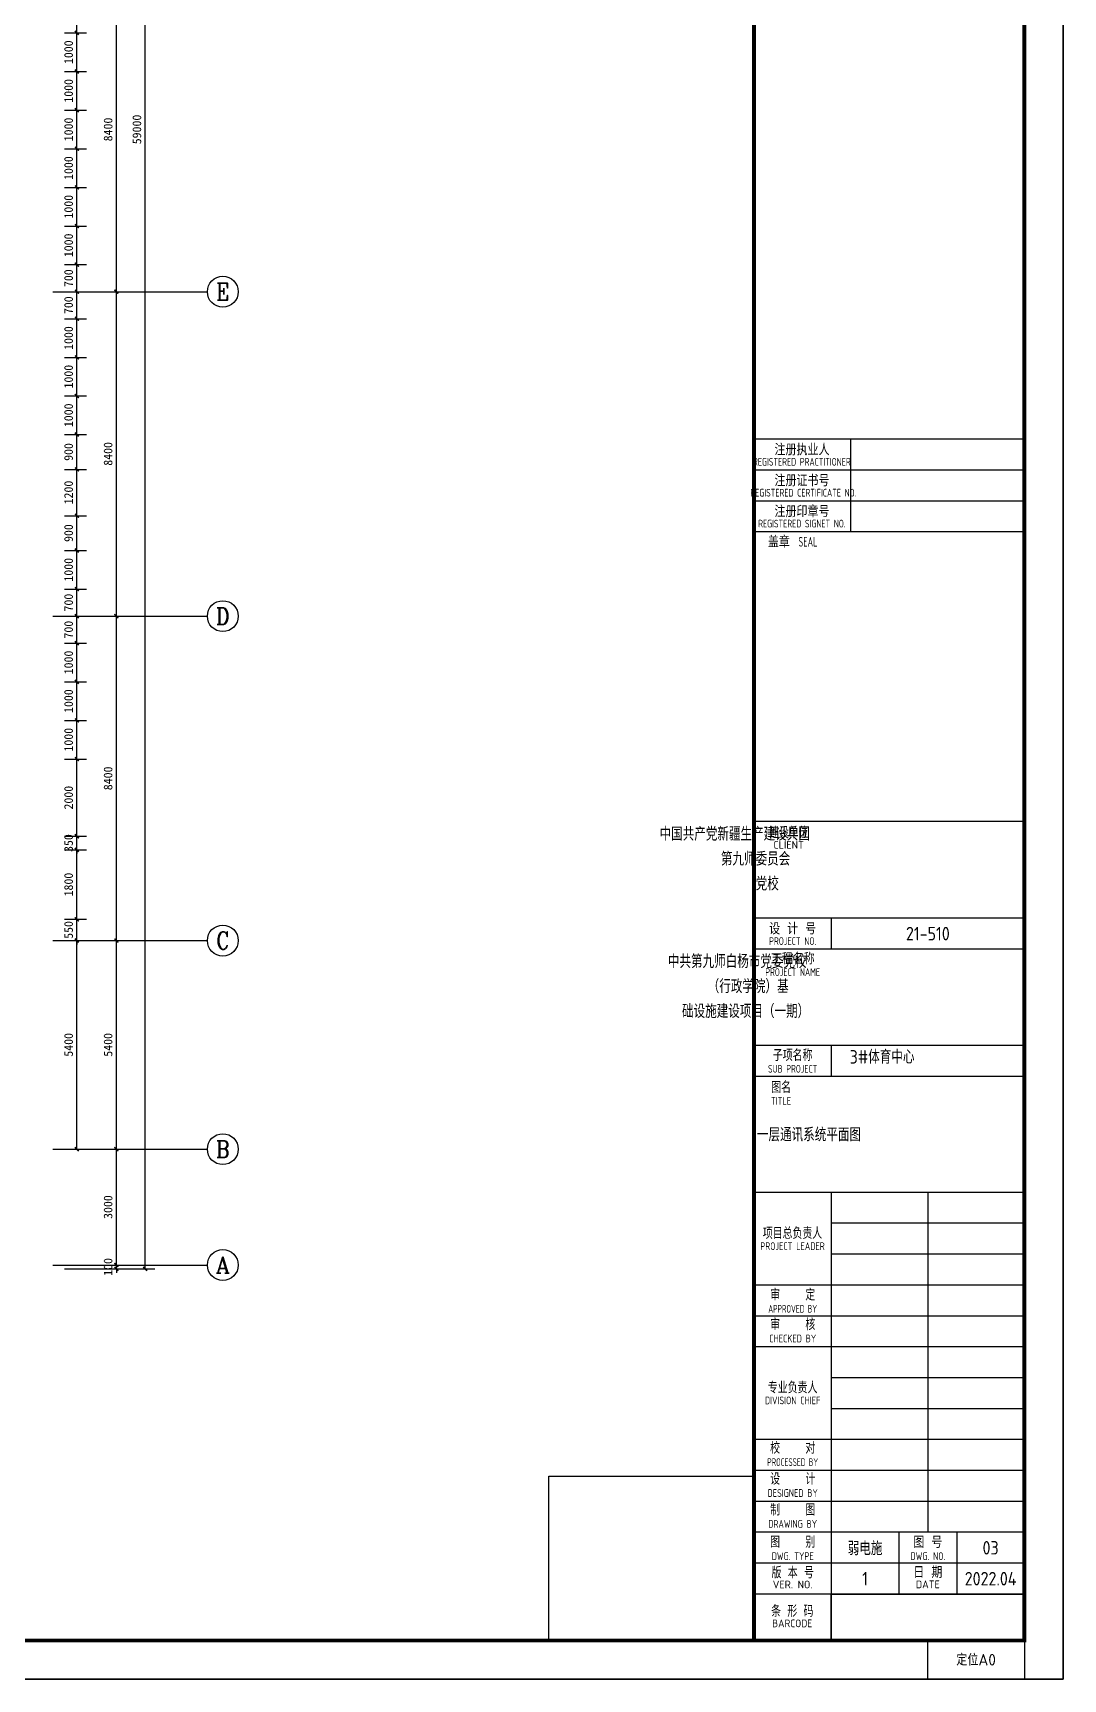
# Model space of a CAD drawing. Extents: x 9734459 to 9908434, y 5249905 to 5598782.
# Drawn here: x 9826693 to 9853359, y 5249905 to 5292525 of the extents above; entities that cross this region are included whole.
import ezdxf
from ezdxf.enums import TextEntityAlignment as Align

# ---------------------------------------------------------------- set-up
doc = ezdxf.new("R2010")
doc.units = 0
doc.header["$LTSCALE"] = 1000
doc.header["$MEASUREMENT"] = 0
doc.linetypes.add('接地线', pattern=[1.35002, 0.5, -1e-05, 1e-05, 0.5, -0.125, 0.1, -0.125])
for name, color, linetype in [('1-建筑底图', 8, 'Continuous'), ('AXIS_TEXT', 7, 'Continuous'), ('BTTK', 7, 'Continuous'), ('PUB_TITLE', 7, 'Continuous'), ('电-线路-接地网', 6, '接地线')]:
    doc.layers.add(name, color=color, linetype=linetype)
doc.layers.add('yichutu', color=7, linetype='Continuous', true_color=0xffffff, plot=False)
doc.layers.add('条形码', color=7, linetype='Continuous', plot=False)
doc.layers.add('验收章', color=7, linetype='Continuous', plot=False)
doc.styles.add('_TCH_AXIS', font='COMPLEX', dxfattribs={"bigfont": 'GBCBIG'})
doc.styles.add('COMPLEX', font='COMPLEX')
doc.styles.add('HZ(TK)', font='tssdeng.shx', dxfattribs={"width": 0.9, "bigfont": 'tssdchn.shx'})
doc.styles.add('黑体_T3', font='')
doc.styles.get('黑体_T3').set_extended_font_data('SimHei')
doc.dimstyles.new('_TCH_ARCH&&100', dxfattribs={"dimtxt": 225.316456, "dimasz": 100, "dimexe": 250, "dimexo": 300, "dimgap": 100, "dimtad": 1, "dimdec": 0, "dimzin": 0, "dimdsep": 46, "dimtxsty": '黑体_T3', "dimblk": 'ARCHTICK', "dimcen": 0.09, "dimclrt": 7, "dimazin": 2, "dimtfac": 1, "dimtdec": 0, "dimtix": 1, "dimtmove": 2, "dimatfit": 3, "dimfxl": 100, "dimtolj": 1, "dimtzin": 0, "dimarcsym": 0})

# ---------------------------------------------------------------- blocks, each defined once
blk = doc.blocks.new('vhtemplate_2020年新竖式图框_A0')
at = {"layer": 'BTTK'}
for p, q in [((1179, 321.01), (1109, 321.01)), ((1134, 321.01), (1134, 297.01)), ((1179, 313.01), (1109, 313.01)), ((1179, 305.01), (1109, 305.01)), ((1179, 305.01), (1109, 305.01)), ((1134, 305.01), (1134, 297.01)), ((1179, 297.01), (1109, 297.01)), ((1179, 222), (1109, 222)), ((1179, 197), (1109, 197)), ((1129, 197), (1129, 189)), ((1179, 189), (1109, 189)), ((1179, 164), (1109, 164)), ((1109, 164), (1109, 156)), ((1129, 164), (1129, 156)), ((1179, 156), (1109, 156)), ((1179, 126), (1109, 126)), ((1129, 126), (1129, 10)), ((1154, 126), (1154, 38)), ((1179, 118), (1129, 118)), ((1179, 110), (1129, 110)), ((1179, 102), (1109, 102)), ((1179, 94), (1109, 94)), ((1179, 86), (1109, 86)), ((1179, 78), (1129, 78)), ((1179, 70), (1129, 70)), ((1179, 62), (1109, 62)), ((1179, 54), (1109, 54)), ((1179, 46), (1109, 46)), ((1179, 38), (1109, 38)), ((1146.5, 38), (1146.5, 22)), ((1161.5, 38), (1161.5, 22)), ((1179, 30), (1109, 30)), ((1179, 22), (1109, 22))]:
    blk.add_line(p, q, dxfattribs=at)
at = {"layer": 'PUB_TITLE', "color": 7}
blk.add_lwpolyline([(0, 0), (1189, 0), (1189, 841), (0, 841)], close=True, dxfattribs=at)
at = {"layer": 'PUB_TITLE', "const_width": 1}
blk.add_lwpolyline([(25, 10), (1179, 10), (1179, 831), (25, 831)], close=True, dxfattribs=at)
blk.add_lwpolyline([(1109, 10), (1109, 831)], dxfattribs=at)
at = {"layer": '条形码'}
blk.add_lwpolyline([(1129, 22), (1179, 22), (1179, 10), (1129, 10)], close=True, dxfattribs=at)
at = {"layer": '验收章'}
for points in [[(1109, 10), (1055.93, 10), (1055.93, 52.53), (1109, 52.53)], [(1154, 10), (1179, 10), (1179, 0), (1154, 0)]]:
    blk.add_lwpolyline(points, close=True, dxfattribs=at)
at = {"layer": 'BTTK', "style": 'HZ(TK)'}
for s, height, p in [('注册执业人', 3, (1121.42, 318.32)), ('注册证书号', 3, (1121.42, 310.32)), ('注册印章号', 3, (1121.42, 302.32)), ('CLIENT', 2, (1117.95, 215.99)), ('设 计 号', 3, (1119, 194.28)), ('工程名称', 3, (1119, 186.52)), ('图 号', 3, (1154, 35.46)), ('日 期', 3, (1154, 27.67)), ('VER. NO.', 2, (1119, 24.48)), ('DATE', 2, (1154, 24.52))]:
    blk.add_text(s, height=height, dxfattribs=at).set_placement(p, align=Align.MIDDLE_CENTER)
for s, height, width, p in [('REGISTERED PRACTITIONER', 2, 0.65, (1121.39, 315.16)), ('REGISTERED CERTIFICATE NO.', 2, 0.65, (1121.78, 307.16)), ('REGISTERED SIGNET NO.', 2, 0.65, (1121.39, 299.16)), ('建设单位', 3, 0.8, (1118.01, 219.17)), ('PROJECT NO.', 2, 0.75, (1119, 191.07)), ('PROJECT NAME', 2, 0.65, (1119, 183.03)), ('子项名称', 3, 0.9, (1119, 161.52)), ('SUB PROJECT', 2, 0.65, (1119, 158.01)), ('项目总负责人', 3, 0.9, (1118.96, 115.45)), ('PROJECT LEADER', 2, 0.8, (1118.96, 112.09)), ('审    定', 3, 0.9, (1119.02, 99.52)), ('APPROVED BY', 2, 0.6, (1119.02, 95.87)), ('审    核', 3, 0.9, (1119.02, 91.83)), ('CHECKED BY', 2, 0.7, (1119.02, 88.18)), ('专业负责人', 3, 0.9, (1119, 75.48)), ('DIVISION CHIEF', 2, 0.8, (1119, 72.15)), ('校    对', 3, 0.9, (1119.02, 59.83)), ('PROCESSED BY', 2, 0.6, (1119.02, 56.17)), ('设    计', 3, 0.9, (1119.02, 51.83)), ('DESIGNED BY', 2, 0.7, (1119.02, 48.17)), ('制    图', 3, 0.9, (1119.02, 43.83)), ('DRAWING BY', 2, 0.7, (1119.02, 40.17)), ('图    别', 3, 0.9, (1119.02, 35.5)), ('DWG. TYPE', 2, 0.8, (1119.02, 31.84)), ('DWG. NO.', 2, 0.7, (1154, 31.84)), ('版 本 号', 3, 0.9, (1119.02, 27.57)), ('条 形 码', 3, 0.9, (1118.9, 17.6)), ('BARCODE', 2, 0.95, (1118.9, 14.42))]:
    blk.add_text(s, height=height, dxfattribs=dict(at, width=width)).set_placement(p, align=Align.MIDDLE_CENTER)
at = {"layer": 'BTTK', "color": 1, "style": 'HZ(TK)'}
blk.add_text('盖章  ', height=3, dxfattribs=at).set_placement((1117.25, 294.46), align=Align.MIDDLE_CENTER)
at = {"layer": 'BTTK', "color": 1, "style": 'HZ(TK)', "width": 0.65}
blk.add_text('SEAL', height=2.5, dxfattribs=at).set_placement((1122.96, 294.46), align=Align.MIDDLE_CENTER)
at = {"layer": 'BTTK', "style": 'HZ(TK)'}
for s, height, width, p in [('图名', 3, 0.9, (1113.46, 153.22)), ('TITLE', 2, 0.8, (1113.4, 149.68))]:
    blk.add_text(s, height=height, dxfattribs=dict(at, width=width)).set_placement(p, align=Align.MIDDLE_LEFT)
at = {"layer": 'BTTK', "color": 4, "style": 'HZ(TK)', "width": 0.9}
for tag, p in [('合作单位', (1144, 743.5)), ('建设单位', (1144, 209.5)), ('工程名称', (1144, 176.5)), ('子项名称', (1154, 160)), ('图纸名称', (1144, 141))]:
    blk.add_attdef(tag, text='', height=3.5, dxfattribs=at).set_placement(p, align=Align.MIDDLE_CENTER)
for tag, p in [('注册证书号', (1156.5, 309.01)), ('注册印章号', (1156.5, 301.01)), ('设计号', (1154, 193)), ('图别', (1137.75, 34)), ('图号', (1170.25, 34)), ('版本号', (1137.75, 26)), ('日期', (1170.25, 26))]:
    blk.add_attdef(tag, text='', height=3.5, dxfattribs=at).set_placement(p, align=Align.MIDDLE)
at = {"layer": '验收章', "style": 'HZ(TK)'}
blk.add_text('定位A0', height=3, dxfattribs=at).set_placement((1166.5, 5), align=Align.MIDDLE_CENTER)
blk = doc.blocks.new('yct-1189-841-118900-84100-100-0.0')
at = {"layer": 'yichutu', "color": 7, "true_color": 0xffffff}
blk.add_lwpolyline([(0, 0), (0, 84100), (118900, 84100), (118900, 0)], close=True, dxfattribs=at)
blk = doc.blocks.new('_ArchTick')
at = {"color": 0, "linetype": 'ByBlock', "const_width": 0.4}
blk.add_lwpolyline([(-0.5, -0.5), (0.5, 0.5)], dxfattribs=at)
blk = doc.blocks.new('*D96')
at = {"layer": '1-建筑底图', "color": 0, "lineweight": -2, "transparency": 16777216}
for p, q in [((9648457, 5298033), (9649029, 5298033)), ((9648779, 5297033), (9648779, 5298033)), ((9648457, 5297033), (9649029, 5297033))]:
    blk.add_line(p, q, dxfattribs=at)
at = {"layer": 'Defpoints', "color": 0}
for p in [(9648157, 5298033), (9648779, 5298033), (9648157, 5297033)]:
    blk.add_point(p, dxfattribs=at)
at = {"layer": '1-建筑底图', "color": 0, "lineweight": -2, "transparency": 16777216, "xscale": 100, "yscale": 100, "zscale": 100}
for p, rotation in [((9648779, 5298033), 90), ((9648779, 5297033), 270)]:
    blk.add_blockref('_ArchTick', p, dxfattribs=dict(at, rotation=rotation))
at = {"layer": '1-建筑底图', "color": 7, "transparency": 16777216, "insert": (9648565, 5297533), "char_height": 225.3, "attachment_point": 5, "rotation": 90, "style": '黑体_T3'}
blk.add_mtext('\\A1;1000', dxfattribs=at)
blk = doc.blocks.new('*D97')
at = {"layer": '1-建筑底图', "color": 0, "lineweight": -2, "transparency": 16777216}
for p, q in [((9648457, 5297033), (9649029, 5297033)), ((9648779, 5296033), (9648779, 5297033)), ((9648457, 5296033), (9649029, 5296033))]:
    blk.add_line(p, q, dxfattribs=at)
at = {"layer": 'Defpoints', "color": 0}
for p in [(9648157, 5297033), (9648779, 5297033), (9648157, 5296033)]:
    blk.add_point(p, dxfattribs=at)
at = {"layer": '1-建筑底图', "color": 0, "lineweight": -2, "transparency": 16777216, "xscale": 100, "yscale": 100, "zscale": 100}
for p, rotation in [((9648779, 5297033), 90), ((9648779, 5296033), 270)]:
    blk.add_blockref('_ArchTick', p, dxfattribs=dict(at, rotation=rotation))
at = {"layer": '1-建筑底图', "color": 7, "transparency": 16777216, "insert": (9648565, 5296533), "char_height": 225.3, "attachment_point": 5, "rotation": 90, "style": '黑体_T3'}
blk.add_mtext('\\A1;1000', dxfattribs=at)
blk = doc.blocks.new('*D98')
at = {"layer": '1-建筑底图', "color": 0, "lineweight": -2, "transparency": 16777216}
for p, q in [((9648457, 5296033), (9649029, 5296033)), ((9648779, 5295033), (9648779, 5296033)), ((9648457, 5295033), (9649029, 5295033))]:
    blk.add_line(p, q, dxfattribs=at)
at = {"layer": 'Defpoints', "color": 0}
for p in [(9648157, 5296033), (9648779, 5296033), (9648157, 5295033)]:
    blk.add_point(p, dxfattribs=at)
at = {"layer": '1-建筑底图', "color": 0, "lineweight": -2, "transparency": 16777216, "xscale": 100, "yscale": 100, "zscale": 100}
for p, rotation in [((9648779, 5296033), 90), ((9648779, 5295033), 270)]:
    blk.add_blockref('_ArchTick', p, dxfattribs=dict(at, rotation=rotation))
at = {"layer": '1-建筑底图', "color": 7, "transparency": 16777216, "insert": (9648565, 5295533), "char_height": 225.3, "attachment_point": 5, "rotation": 90, "style": '黑体_T3'}
blk.add_mtext('\\A1;1000', dxfattribs=at)
blk = doc.blocks.new('*D99')
at = {"layer": '1-建筑底图', "color": 0, "lineweight": -2, "transparency": 16777216}
for p, q in [((9648457, 5295033), (9649029, 5295033)), ((9648779, 5294033), (9648779, 5295033)), ((9648457, 5294033), (9649029, 5294033))]:
    blk.add_line(p, q, dxfattribs=at)
at = {"layer": 'Defpoints', "color": 0}
for p in [(9648157, 5295033), (9648779, 5295033), (9648157, 5294033)]:
    blk.add_point(p, dxfattribs=at)
at = {"layer": '1-建筑底图', "color": 0, "lineweight": -2, "transparency": 16777216, "xscale": 100, "yscale": 100, "zscale": 100}
for p, rotation in [((9648779, 5295033), 90), ((9648779, 5294033), 270)]:
    blk.add_blockref('_ArchTick', p, dxfattribs=dict(at, rotation=rotation))
at = {"layer": '1-建筑底图', "color": 7, "transparency": 16777216, "insert": (9648565, 5294533), "char_height": 225.3, "attachment_point": 5, "rotation": 90, "style": '黑体_T3'}
blk.add_mtext('\\A1;1000', dxfattribs=at)
blk = doc.blocks.new('*D100')
at = {"layer": '1-建筑底图', "color": 0, "lineweight": -2, "transparency": 16777216}
for p, q in [((9648457, 5294033), (9649029, 5294033)), ((9648779, 5293033), (9648779, 5294033)), ((9648457, 5293033), (9649029, 5293033))]:
    blk.add_line(p, q, dxfattribs=at)
at = {"layer": 'Defpoints', "color": 0}
for p in [(9648157, 5294033), (9648779, 5294033), (9648157, 5293033)]:
    blk.add_point(p, dxfattribs=at)
at = {"layer": '1-建筑底图', "color": 0, "lineweight": -2, "transparency": 16777216, "xscale": 100, "yscale": 100, "zscale": 100}
for p, rotation in [((9648779, 5294033), 90), ((9648779, 5293033), 270)]:
    blk.add_blockref('_ArchTick', p, dxfattribs=dict(at, rotation=rotation))
at = {"layer": '1-建筑底图', "color": 7, "transparency": 16777216, "insert": (9648565, 5293533), "char_height": 225.3, "attachment_point": 5, "rotation": 90, "style": '黑体_T3'}
blk.add_mtext('\\A1;1000', dxfattribs=at)
blk = doc.blocks.new('*D101')
at = {"layer": '1-建筑底图', "color": 0, "lineweight": -2, "transparency": 16777216}
for p, q in [((9648457, 5293033), (9649029, 5293033)), ((9648779, 5292033), (9648779, 5293033)), ((9648457, 5292033), (9649029, 5292033))]:
    blk.add_line(p, q, dxfattribs=at)
at = {"layer": 'Defpoints', "color": 0}
for p in [(9648157, 5293033), (9648779, 5293033), (9648157, 5292033)]:
    blk.add_point(p, dxfattribs=at)
at = {"layer": '1-建筑底图', "color": 0, "lineweight": -2, "transparency": 16777216, "xscale": 100, "yscale": 100, "zscale": 100}
for p, rotation in [((9648779, 5293033), 90), ((9648779, 5292033), 270)]:
    blk.add_blockref('_ArchTick', p, dxfattribs=dict(at, rotation=rotation))
at = {"layer": '1-建筑底图', "color": 7, "transparency": 16777216, "insert": (9648565, 5292533), "char_height": 225.3, "attachment_point": 5, "rotation": 90, "style": '黑体_T3'}
blk.add_mtext('\\A1;1000', dxfattribs=at)
blk = doc.blocks.new('*D102')
at = {"layer": '1-建筑底图', "color": 0, "lineweight": -2, "transparency": 16777216}
for p, q in [((9648457, 5292033), (9649029, 5292033)), ((9648779, 5291033), (9648779, 5292033)), ((9648457, 5291033), (9649029, 5291033))]:
    blk.add_line(p, q, dxfattribs=at)
at = {"layer": 'Defpoints', "color": 0}
for p in [(9648157, 5292033), (9648779, 5292033), (9648157, 5291033)]:
    blk.add_point(p, dxfattribs=at)
at = {"layer": '1-建筑底图', "color": 0, "lineweight": -2, "transparency": 16777216, "xscale": 100, "yscale": 100, "zscale": 100}
for p, rotation in [((9648779, 5292033), 90), ((9648779, 5291033), 270)]:
    blk.add_blockref('_ArchTick', p, dxfattribs=dict(at, rotation=rotation))
at = {"layer": '1-建筑底图', "color": 7, "transparency": 16777216, "insert": (9648565, 5291533), "char_height": 225.3, "attachment_point": 5, "rotation": 90, "style": '黑体_T3'}
blk.add_mtext('\\A1;1000', dxfattribs=at)
blk = doc.blocks.new('*D103')
at = {"layer": '1-建筑底图', "color": 0, "lineweight": -2, "transparency": 16777216}
for p, q in [((9648457, 5291033), (9649029, 5291033)), ((9648779, 5290333), (9648779, 5291033)), ((9648457, 5290333), (9649029, 5290333))]:
    blk.add_line(p, q, dxfattribs=at)
at = {"layer": 'Defpoints', "color": 0}
for p in [(9648157, 5291033), (9648779, 5291033), (9648157, 5290333)]:
    blk.add_point(p, dxfattribs=at)
at = {"layer": '1-建筑底图', "color": 0, "lineweight": -2, "transparency": 16777216, "xscale": 100, "yscale": 100, "zscale": 100}
for p, rotation in [((9648779, 5291033), 90), ((9648779, 5290333), 270)]:
    blk.add_blockref('_ArchTick', p, dxfattribs=dict(at, rotation=rotation))
at = {"layer": '1-建筑底图', "color": 7, "transparency": 16777216, "insert": (9648565, 5290683), "char_height": 225.3, "attachment_point": 5, "rotation": 90, "style": '黑体_T3'}
blk.add_mtext('\\A1;700', dxfattribs=at)
blk = doc.blocks.new('*D104')
at = {"layer": '1-建筑底图', "color": 0, "lineweight": -2, "transparency": 16777216}
for p, q in [((9648457, 5290333), (9649029, 5290333)), ((9648779, 5289633), (9648779, 5290333)), ((9648457, 5289633), (9649029, 5289633))]:
    blk.add_line(p, q, dxfattribs=at)
at = {"layer": 'Defpoints', "color": 0}
for p in [(9648157, 5290333), (9648779, 5290333), (9648157, 5289633)]:
    blk.add_point(p, dxfattribs=at)
at = {"layer": '1-建筑底图', "color": 0, "lineweight": -2, "transparency": 16777216, "xscale": 100, "yscale": 100, "zscale": 100}
for p, rotation in [((9648779, 5290333), 90), ((9648779, 5289633), 270)]:
    blk.add_blockref('_ArchTick', p, dxfattribs=dict(at, rotation=rotation))
at = {"layer": '1-建筑底图', "color": 7, "transparency": 16777216, "insert": (9648565, 5289983), "char_height": 225.3, "attachment_point": 5, "rotation": 90, "style": '黑体_T3'}
blk.add_mtext('\\A1;700', dxfattribs=at)
blk = doc.blocks.new('*D105')
at = {"layer": '1-建筑底图', "color": 0, "lineweight": -2, "transparency": 16777216}
for p, q in [((9648457, 5289633), (9649029, 5289633)), ((9648779, 5288633), (9648779, 5289633)), ((9648457, 5288633), (9649029, 5288633))]:
    blk.add_line(p, q, dxfattribs=at)
at = {"layer": 'Defpoints', "color": 0}
for p in [(9648157, 5289633), (9648779, 5289633), (9648157, 5288633)]:
    blk.add_point(p, dxfattribs=at)
at = {"layer": '1-建筑底图', "color": 0, "lineweight": -2, "transparency": 16777216, "xscale": 100, "yscale": 100, "zscale": 100}
for p, rotation in [((9648779, 5289633), 90), ((9648779, 5288633), 270)]:
    blk.add_blockref('_ArchTick', p, dxfattribs=dict(at, rotation=rotation))
at = {"layer": '1-建筑底图', "color": 7, "transparency": 16777216, "insert": (9648565, 5289133), "char_height": 225.3, "attachment_point": 5, "rotation": 90, "style": '黑体_T3'}
blk.add_mtext('\\A1;1000', dxfattribs=at)
blk = doc.blocks.new('*D106')
at = {"layer": '1-建筑底图', "color": 0, "lineweight": -2, "transparency": 16777216}
for p, q in [((9648457, 5288633), (9649029, 5288633)), ((9648779, 5287633), (9648779, 5288633)), ((9648457, 5287633), (9649029, 5287633))]:
    blk.add_line(p, q, dxfattribs=at)
at = {"layer": 'Defpoints', "color": 0}
for p in [(9648157, 5288633), (9648779, 5288633), (9648157, 5287633)]:
    blk.add_point(p, dxfattribs=at)
at = {"layer": '1-建筑底图', "color": 0, "lineweight": -2, "transparency": 16777216, "xscale": 100, "yscale": 100, "zscale": 100}
for p, rotation in [((9648779, 5288633), 90), ((9648779, 5287633), 270)]:
    blk.add_blockref('_ArchTick', p, dxfattribs=dict(at, rotation=rotation))
at = {"layer": '1-建筑底图', "color": 7, "transparency": 16777216, "insert": (9648565, 5288133), "char_height": 225.3, "attachment_point": 5, "rotation": 90, "style": '黑体_T3'}
blk.add_mtext('\\A1;1000', dxfattribs=at)
blk = doc.blocks.new('*D107')
at = {"layer": '1-建筑底图', "color": 0, "lineweight": -2, "transparency": 16777216}
for p, q in [((9648457, 5287633), (9649029, 5287633)), ((9648779, 5286633), (9648779, 5287633)), ((9648457, 5286633), (9649029, 5286633))]:
    blk.add_line(p, q, dxfattribs=at)
at = {"layer": 'Defpoints', "color": 0}
for p in [(9648157, 5287633), (9648779, 5287633), (9648157, 5286633)]:
    blk.add_point(p, dxfattribs=at)
at = {"layer": '1-建筑底图', "color": 0, "lineweight": -2, "transparency": 16777216, "xscale": 100, "yscale": 100, "zscale": 100}
for p, rotation in [((9648779, 5287633), 90), ((9648779, 5286633), 270)]:
    blk.add_blockref('_ArchTick', p, dxfattribs=dict(at, rotation=rotation))
at = {"layer": '1-建筑底图', "color": 7, "transparency": 16777216, "insert": (9648565, 5287133), "char_height": 225.3, "attachment_point": 5, "rotation": 90, "style": '黑体_T3'}
blk.add_mtext('\\A1;1000', dxfattribs=at)
blk = doc.blocks.new('*D108')
at = {"layer": '1-建筑底图', "color": 0, "lineweight": -2, "transparency": 16777216}
for p, q in [((9648457, 5286633), (9649029, 5286633)), ((9648779, 5285733), (9648779, 5286633)), ((9648457, 5285733), (9649029, 5285733))]:
    blk.add_line(p, q, dxfattribs=at)
at = {"layer": 'Defpoints', "color": 0}
for p in [(9648157, 5286633), (9648779, 5286633), (9648157, 5285733)]:
    blk.add_point(p, dxfattribs=at)
at = {"layer": '1-建筑底图', "color": 0, "lineweight": -2, "transparency": 16777216, "xscale": 100, "yscale": 100, "zscale": 100}
for p, rotation in [((9648779, 5286633), 90), ((9648779, 5285733), 270)]:
    blk.add_blockref('_ArchTick', p, dxfattribs=dict(at, rotation=rotation))
at = {"layer": '1-建筑底图', "color": 7, "transparency": 16777216, "insert": (9648565, 5286183), "char_height": 225.3, "attachment_point": 5, "rotation": 90, "style": '黑体_T3'}
blk.add_mtext('\\A1;900', dxfattribs=at)
blk = doc.blocks.new('*D109')
at = {"layer": '1-建筑底图', "color": 0, "lineweight": -2, "transparency": 16777216}
for p, q in [((9648457, 5285733), (9649029, 5285733)), ((9648779, 5284533), (9648779, 5285733)), ((9648457, 5284533), (9649029, 5284533))]:
    blk.add_line(p, q, dxfattribs=at)
at = {"layer": 'Defpoints', "color": 0}
for p in [(9648157, 5285733), (9648779, 5285733), (9648157, 5284533)]:
    blk.add_point(p, dxfattribs=at)
at = {"layer": '1-建筑底图', "color": 0, "lineweight": -2, "transparency": 16777216, "xscale": 100, "yscale": 100, "zscale": 100}
for p, rotation in [((9648779, 5285733), 90), ((9648779, 5284533), 270)]:
    blk.add_blockref('_ArchTick', p, dxfattribs=dict(at, rotation=rotation))
at = {"layer": '1-建筑底图', "color": 7, "transparency": 16777216, "insert": (9648565, 5285133), "char_height": 225.3, "attachment_point": 5, "rotation": 90, "style": '黑体_T3'}
blk.add_mtext('\\A1;1200', dxfattribs=at)
blk = doc.blocks.new('*D110')
at = {"layer": '1-建筑底图', "color": 0, "lineweight": -2, "transparency": 16777216}
for p, q in [((9648457, 5284533), (9649029, 5284533)), ((9648779, 5283633), (9648779, 5284533)), ((9648457, 5283633), (9649029, 5283633))]:
    blk.add_line(p, q, dxfattribs=at)
at = {"layer": 'Defpoints', "color": 0}
for p in [(9648157, 5284533), (9648779, 5284533), (9648157, 5283633)]:
    blk.add_point(p, dxfattribs=at)
at = {"layer": '1-建筑底图', "color": 0, "lineweight": -2, "transparency": 16777216, "xscale": 100, "yscale": 100, "zscale": 100}
for p, rotation in [((9648779, 5284533), 90), ((9648779, 5283633), 270)]:
    blk.add_blockref('_ArchTick', p, dxfattribs=dict(at, rotation=rotation))
at = {"layer": '1-建筑底图', "color": 7, "transparency": 16777216, "insert": (9648565, 5284083), "char_height": 225.3, "attachment_point": 5, "rotation": 90, "style": '黑体_T3'}
blk.add_mtext('\\A1;900', dxfattribs=at)
blk = doc.blocks.new('*D111')
at = {"layer": '1-建筑底图', "color": 0, "lineweight": -2, "transparency": 16777216}
for p, q in [((9648457, 5283633), (9649029, 5283633)), ((9648779, 5282633), (9648779, 5283633)), ((9648457, 5282633), (9649029, 5282633))]:
    blk.add_line(p, q, dxfattribs=at)
at = {"layer": 'Defpoints', "color": 0}
for p in [(9648157, 5283633), (9648779, 5283633), (9648157, 5282633)]:
    blk.add_point(p, dxfattribs=at)
at = {"layer": '1-建筑底图', "color": 0, "lineweight": -2, "transparency": 16777216, "xscale": 100, "yscale": 100, "zscale": 100}
for p, rotation in [((9648779, 5283633), 90), ((9648779, 5282633), 270)]:
    blk.add_blockref('_ArchTick', p, dxfattribs=dict(at, rotation=rotation))
at = {"layer": '1-建筑底图', "color": 7, "transparency": 16777216, "insert": (9648565, 5283133), "char_height": 225.3, "attachment_point": 5, "rotation": 90, "style": '黑体_T3'}
blk.add_mtext('\\A1;1000', dxfattribs=at)
blk = doc.blocks.new('*D112')
at = {"layer": '1-建筑底图', "color": 0, "lineweight": -2, "transparency": 16777216}
for p, q in [((9648457, 5282633), (9649029, 5282633)), ((9648779, 5281933), (9648779, 5282633)), ((9648457, 5281933), (9649029, 5281933))]:
    blk.add_line(p, q, dxfattribs=at)
at = {"layer": 'Defpoints', "color": 0}
for p in [(9648157, 5282633), (9648779, 5282633), (9648157, 5281933)]:
    blk.add_point(p, dxfattribs=at)
at = {"layer": '1-建筑底图', "color": 0, "lineweight": -2, "transparency": 16777216, "xscale": 100, "yscale": 100, "zscale": 100}
for p, rotation in [((9648779, 5282633), 90), ((9648779, 5281933), 270)]:
    blk.add_blockref('_ArchTick', p, dxfattribs=dict(at, rotation=rotation))
at = {"layer": '1-建筑底图', "color": 7, "transparency": 16777216, "insert": (9648565, 5282283), "char_height": 225.3, "attachment_point": 5, "rotation": 90, "style": '黑体_T3'}
blk.add_mtext('\\A1;700', dxfattribs=at)
blk = doc.blocks.new('*D113')
at = {"layer": '1-建筑底图', "color": 0, "lineweight": -2, "transparency": 16777216}
for p, q in [((9648457, 5281933), (9649029, 5281933)), ((9648779, 5281233), (9648779, 5281933)), ((9648457, 5281233), (9649029, 5281233))]:
    blk.add_line(p, q, dxfattribs=at)
at = {"layer": 'Defpoints', "color": 0}
for p in [(9648157, 5281933), (9648779, 5281933), (9648157, 5281233)]:
    blk.add_point(p, dxfattribs=at)
at = {"layer": '1-建筑底图', "color": 0, "lineweight": -2, "transparency": 16777216, "xscale": 100, "yscale": 100, "zscale": 100}
for p, rotation in [((9648779, 5281933), 90), ((9648779, 5281233), 270)]:
    blk.add_blockref('_ArchTick', p, dxfattribs=dict(at, rotation=rotation))
at = {"layer": '1-建筑底图', "color": 7, "transparency": 16777216, "insert": (9648565, 5281583), "char_height": 225.3, "attachment_point": 5, "rotation": 90, "style": '黑体_T3'}
blk.add_mtext('\\A1;700', dxfattribs=at)
blk = doc.blocks.new('*D114')
at = {"layer": '1-建筑底图', "color": 0, "lineweight": -2, "transparency": 16777216}
for p, q in [((9648457, 5281233), (9649029, 5281233)), ((9648779, 5280233), (9648779, 5281233)), ((9648457, 5280233), (9649029, 5280233))]:
    blk.add_line(p, q, dxfattribs=at)
at = {"layer": 'Defpoints', "color": 0}
for p in [(9648157, 5281233), (9648779, 5281233), (9648157, 5280233)]:
    blk.add_point(p, dxfattribs=at)
at = {"layer": '1-建筑底图', "color": 0, "lineweight": -2, "transparency": 16777216, "xscale": 100, "yscale": 100, "zscale": 100}
for p, rotation in [((9648779, 5281233), 90), ((9648779, 5280233), 270)]:
    blk.add_blockref('_ArchTick', p, dxfattribs=dict(at, rotation=rotation))
at = {"layer": '1-建筑底图', "color": 7, "transparency": 16777216, "insert": (9648565, 5280733), "char_height": 225.3, "attachment_point": 5, "rotation": 90, "style": '黑体_T3'}
blk.add_mtext('\\A1;1000', dxfattribs=at)
blk = doc.blocks.new('*D115')
at = {"layer": '1-建筑底图', "color": 0, "lineweight": -2, "transparency": 16777216}
for p, q in [((9648457, 5280233), (9649029, 5280233)), ((9648779, 5279233), (9648779, 5280233)), ((9648457, 5279233), (9649029, 5279233))]:
    blk.add_line(p, q, dxfattribs=at)
at = {"layer": 'Defpoints', "color": 0}
for p in [(9648157, 5280233), (9648779, 5280233), (9648157, 5279233)]:
    blk.add_point(p, dxfattribs=at)
at = {"layer": '1-建筑底图', "color": 0, "lineweight": -2, "transparency": 16777216, "xscale": 100, "yscale": 100, "zscale": 100}
for p, rotation in [((9648779, 5280233), 90), ((9648779, 5279233), 270)]:
    blk.add_blockref('_ArchTick', p, dxfattribs=dict(at, rotation=rotation))
at = {"layer": '1-建筑底图', "color": 7, "transparency": 16777216, "insert": (9648565, 5279733), "char_height": 225.3, "attachment_point": 5, "rotation": 90, "style": '黑体_T3'}
blk.add_mtext('\\A1;1000', dxfattribs=at)
blk = doc.blocks.new('*D116')
at = {"layer": '1-建筑底图', "color": 0, "lineweight": -2, "transparency": 16777216}
for p, q in [((9648457, 5279233), (9649029, 5279233)), ((9648779, 5278233), (9648779, 5279233)), ((9648457, 5278233), (9649029, 5278233))]:
    blk.add_line(p, q, dxfattribs=at)
at = {"layer": 'Defpoints', "color": 0}
for p in [(9648157, 5279233), (9648779, 5279233), (9648157, 5278233)]:
    blk.add_point(p, dxfattribs=at)
at = {"layer": '1-建筑底图', "color": 0, "lineweight": -2, "transparency": 16777216, "xscale": 100, "yscale": 100, "zscale": 100}
for p, rotation in [((9648779, 5279233), 90), ((9648779, 5278233), 270)]:
    blk.add_blockref('_ArchTick', p, dxfattribs=dict(at, rotation=rotation))
at = {"layer": '1-建筑底图', "color": 7, "transparency": 16777216, "insert": (9648565, 5278733), "char_height": 225.3, "attachment_point": 5, "rotation": 90, "style": '黑体_T3'}
blk.add_mtext('\\A1;1000', dxfattribs=at)
blk = doc.blocks.new('*D117')
at = {"layer": '1-建筑底图', "color": 0, "lineweight": -2, "transparency": 16777216}
for p, q in [((9648457, 5278233), (9649029, 5278233)), ((9648779, 5276233), (9648779, 5278233)), ((9648457, 5276233), (9649029, 5276233))]:
    blk.add_line(p, q, dxfattribs=at)
at = {"layer": 'Defpoints', "color": 0}
for p in [(9648157, 5278233), (9648779, 5278233), (9648157, 5276233)]:
    blk.add_point(p, dxfattribs=at)
at = {"layer": '1-建筑底图', "color": 0, "lineweight": -2, "transparency": 16777216, "xscale": 100, "yscale": 100, "zscale": 100}
for p, rotation in [((9648779, 5278233), 90), ((9648779, 5276233), 270)]:
    blk.add_blockref('_ArchTick', p, dxfattribs=dict(at, rotation=rotation))
at = {"layer": '1-建筑底图', "color": 7, "transparency": 16777216, "insert": (9648565, 5277233), "char_height": 225.3, "attachment_point": 5, "rotation": 90, "style": '黑体_T3'}
blk.add_mtext('\\A1;2000', dxfattribs=at)
blk = doc.blocks.new('*D118')
at = {"layer": '1-建筑底图', "color": 0, "lineweight": -2, "transparency": 16777216}
for p, q in [((9648457, 5276233), (9649029, 5276233)), ((9648779, 5276233), (9648779, 5276333)), ((9648779, 5275883), (9648779, 5276233)), ((9648457, 5275883), (9649029, 5275883)), ((9648779, 5275883), (9648779, 5275783))]:
    blk.add_line(p, q, dxfattribs=at)
at = {"layer": 'Defpoints', "color": 0}
for p in [(9648157, 5276233), (9648779, 5276233), (9648157, 5275883)]:
    blk.add_point(p, dxfattribs=at)
at = {"layer": '1-建筑底图', "color": 0, "lineweight": -2, "transparency": 16777216, "xscale": 100, "yscale": 100, "zscale": 100}
for p, rotation in [((9648779, 5276233), 270), ((9648779, 5275883), 90)]:
    blk.add_blockref('_ArchTick', p, dxfattribs=dict(at, rotation=rotation))
at = {"layer": '1-建筑底图', "color": 7, "transparency": 16777216, "insert": (9648565, 5276058), "char_height": 225.3, "attachment_point": 5, "rotation": 90, "style": '黑体_T3'}
blk.add_mtext('\\A1;350', dxfattribs=at)
blk = doc.blocks.new('*D119')
at = {"layer": '1-建筑底图', "color": 0, "lineweight": -2, "transparency": 16777216}
for p, q in [((9648457, 5275883), (9649029, 5275883)), ((9648779, 5274083), (9648779, 5275883)), ((9648457, 5274083), (9649029, 5274083))]:
    blk.add_line(p, q, dxfattribs=at)
at = {"layer": 'Defpoints', "color": 0}
for p in [(9648157, 5275883), (9648779, 5275883), (9648157, 5274083)]:
    blk.add_point(p, dxfattribs=at)
at = {"layer": '1-建筑底图', "color": 0, "lineweight": -2, "transparency": 16777216, "xscale": 100, "yscale": 100, "zscale": 100}
for p, rotation in [((9648779, 5275883), 90), ((9648779, 5274083), 270)]:
    blk.add_blockref('_ArchTick', p, dxfattribs=dict(at, rotation=rotation))
at = {"layer": '1-建筑底图', "color": 7, "transparency": 16777216, "insert": (9648565, 5274983), "char_height": 225.3, "attachment_point": 5, "rotation": 90, "style": '黑体_T3'}
blk.add_mtext('\\A1;1800', dxfattribs=at)
blk = doc.blocks.new('*D120')
at = {"layer": '1-建筑底图', "color": 0, "lineweight": -2, "transparency": 16777216}
for p, q in [((9648457, 5274083), (9649029, 5274083)), ((9648779, 5274083), (9648779, 5274183)), ((9648779, 5273533), (9648779, 5274083)), ((9648457, 5273533), (9649029, 5273533)), ((9648779, 5273533), (9648779, 5273433))]:
    blk.add_line(p, q, dxfattribs=at)
at = {"layer": 'Defpoints', "color": 0}
for p in [(9648157, 5274083), (9648779, 5274083), (9648157, 5273533)]:
    blk.add_point(p, dxfattribs=at)
at = {"layer": '1-建筑底图', "color": 0, "lineweight": -2, "transparency": 16777216, "xscale": 100, "yscale": 100, "zscale": 100}
for p, rotation in [((9648779, 5274083), 270), ((9648779, 5273533), 90)]:
    blk.add_blockref('_ArchTick', p, dxfattribs=dict(at, rotation=rotation))
at = {"layer": '1-建筑底图', "color": 7, "transparency": 16777216, "insert": (9648565, 5273808), "char_height": 225.3, "attachment_point": 5, "rotation": 90, "style": '黑体_T3'}
blk.add_mtext('\\A1;550', dxfattribs=at)
blk = doc.blocks.new('*D121')
at = {"layer": '1-建筑底图', "color": 0, "lineweight": -2, "transparency": 16777216}
for p, q in [((9648457, 5273533), (9649029, 5273533)), ((9648779, 5268133), (9648779, 5273533)), ((9648457, 5268133), (9649029, 5268133))]:
    blk.add_line(p, q, dxfattribs=at)
at = {"layer": 'Defpoints', "color": 0}
for p in [(9648157, 5273533), (9648779, 5273533), (9648157, 5268133)]:
    blk.add_point(p, dxfattribs=at)
at = {"layer": '1-建筑底图', "color": 0, "lineweight": -2, "transparency": 16777216, "xscale": 100, "yscale": 100, "zscale": 100}
for p, rotation in [((9648779, 5273533), 90), ((9648779, 5268133), 270)]:
    blk.add_blockref('_ArchTick', p, dxfattribs=dict(at, rotation=rotation))
at = {"layer": '1-建筑底图', "color": 7, "transparency": 16777216, "insert": (9648565, 5270833), "char_height": 225.3, "attachment_point": 5, "rotation": 90, "style": '黑体_T3'}
blk.add_mtext('\\A1;5400', dxfattribs=at)
blk = doc.blocks.new('*D139')
at = {"layer": '1-建筑底图', "color": 0, "lineweight": -2, "transparency": 16777216}
for p, q in [((9648457, 5324033), (9650797, 5324033)), ((9650547, 5265033), (9650547, 5324033)), ((9648457, 5265033), (9650797, 5265033))]:
    blk.add_line(p, q, dxfattribs=at)
at = {"layer": 'Defpoints', "color": 0}
for p in [(9648157, 5324033), (9650547, 5324033), (9648157, 5265033)]:
    blk.add_point(p, dxfattribs=at)
at = {"layer": '1-建筑底图', "color": 0, "lineweight": -2, "transparency": 16777216, "xscale": 100, "yscale": 100, "zscale": 100}
for p, rotation in [((9650547, 5324033), 90), ((9650547, 5265033), 270)]:
    blk.add_blockref('_ArchTick', p, dxfattribs=dict(at, rotation=rotation))
at = {"layer": '1-建筑底图', "color": 7, "transparency": 16777216, "insert": (9650333, 5294533), "char_height": 225.3, "attachment_point": 5, "rotation": 90, "style": '黑体_T3'}
blk.add_mtext('\\A1;59000', dxfattribs=at)
blk = doc.blocks.new('*D143')
at = {"layer": '1-建筑底图', "color": 0, "lineweight": -2, "transparency": 16777216}
for p, q in [((9648457, 5265133), (9650051, 5265133)), ((9648457, 5265033), (9650051, 5265033)), ((9649801, 5265133), (9649801, 5265233)), ((9649801, 5265033), (9649801, 5265133)), ((9649801, 5265033), (9649801, 5264933))]:
    blk.add_line(p, q, dxfattribs=at)
at = {"layer": 'Defpoints', "color": 0}
for p in [(9648157, 5265133), (9648157, 5265033), (9649801, 5265133)]:
    blk.add_point(p, dxfattribs=at)
at = {"layer": '1-建筑底图', "color": 0, "lineweight": -2, "transparency": 16777216, "xscale": 100, "yscale": 100, "zscale": 100}
for p, rotation in [((9649801, 5265133), 270), ((9649801, 5265033), 90)]:
    blk.add_blockref('_ArchTick', p, dxfattribs=dict(at, rotation=rotation))
at = {"layer": '1-建筑底图', "color": 7, "transparency": 16777216, "insert": (9649587, 5265083), "char_height": 225.3, "attachment_point": 5, "rotation": 90, "style": '黑体_T3'}
blk.add_mtext('\\A1;100', dxfattribs=at)
blk = doc.blocks.new('*D144')
at = {"layer": '1-建筑底图', "color": 0, "lineweight": -2, "transparency": 16777216}
for p, q in [((9648457, 5268133), (9650051, 5268133)), ((9649801, 5265133), (9649801, 5268133)), ((9648457, 5265133), (9650051, 5265133))]:
    blk.add_line(p, q, dxfattribs=at)
at = {"layer": 'Defpoints', "color": 0}
for p in [(9648157, 5268133), (9649801, 5268133), (9648157, 5265133)]:
    blk.add_point(p, dxfattribs=at)
at = {"layer": '1-建筑底图', "color": 0, "lineweight": -2, "transparency": 16777216, "xscale": 100, "yscale": 100, "zscale": 100}
for p, rotation in [((9649801, 5268133), 90), ((9649801, 5265133), 270)]:
    blk.add_blockref('_ArchTick', p, dxfattribs=dict(at, rotation=rotation))
at = {"layer": '1-建筑底图', "color": 7, "transparency": 16777216, "insert": (9649587, 5266633), "char_height": 225.3, "attachment_point": 5, "rotation": 90, "style": '黑体_T3'}
blk.add_mtext('\\A1;3000', dxfattribs=at)
blk = doc.blocks.new('*D145')
at = {"layer": '1-建筑底图', "color": 0, "lineweight": -2, "transparency": 16777216}
for p, q in [((9648457, 5273533), (9650051, 5273533)), ((9649801, 5268133), (9649801, 5273533)), ((9648457, 5268133), (9650051, 5268133))]:
    blk.add_line(p, q, dxfattribs=at)
at = {"layer": 'Defpoints', "color": 0}
for p in [(9648157, 5273533), (9649801, 5273533), (9648157, 5268133)]:
    blk.add_point(p, dxfattribs=at)
at = {"layer": '1-建筑底图', "color": 0, "lineweight": -2, "transparency": 16777216, "xscale": 100, "yscale": 100, "zscale": 100}
for p, rotation in [((9649801, 5273533), 90), ((9649801, 5268133), 270)]:
    blk.add_blockref('_ArchTick', p, dxfattribs=dict(at, rotation=rotation))
at = {"layer": '1-建筑底图', "color": 7, "transparency": 16777216, "insert": (9649587, 5270833), "char_height": 225.3, "attachment_point": 5, "rotation": 90, "style": '黑体_T3'}
blk.add_mtext('\\A1;5400', dxfattribs=at)
blk = doc.blocks.new('*D146')
at = {"layer": '1-建筑底图', "color": 0, "lineweight": -2, "transparency": 16777216}
for p, q in [((9648457, 5281933), (9650051, 5281933)), ((9649801, 5273533), (9649801, 5281933)), ((9648457, 5273533), (9650051, 5273533))]:
    blk.add_line(p, q, dxfattribs=at)
at = {"layer": 'Defpoints', "color": 0}
for p in [(9648157, 5281933), (9649801, 5281933), (9648157, 5273533)]:
    blk.add_point(p, dxfattribs=at)
at = {"layer": '1-建筑底图', "color": 0, "lineweight": -2, "transparency": 16777216, "xscale": 100, "yscale": 100, "zscale": 100}
for p, rotation in [((9649801, 5281933), 90), ((9649801, 5273533), 270)]:
    blk.add_blockref('_ArchTick', p, dxfattribs=dict(at, rotation=rotation))
at = {"layer": '1-建筑底图', "color": 7, "transparency": 16777216, "insert": (9649587, 5277733), "char_height": 225.3, "attachment_point": 5, "rotation": 90, "style": '黑体_T3'}
blk.add_mtext('\\A1;8400', dxfattribs=at)
blk = doc.blocks.new('*D147')
at = {"layer": '1-建筑底图', "color": 0, "lineweight": -2, "transparency": 16777216}
for p, q in [((9648457, 5290333), (9650051, 5290333)), ((9649801, 5281933), (9649801, 5290333)), ((9648457, 5281933), (9650051, 5281933))]:
    blk.add_line(p, q, dxfattribs=at)
at = {"layer": 'Defpoints', "color": 0}
for p in [(9648157, 5290333), (9649801, 5290333), (9648157, 5281933)]:
    blk.add_point(p, dxfattribs=at)
at = {"layer": '1-建筑底图', "color": 0, "lineweight": -2, "transparency": 16777216, "xscale": 100, "yscale": 100, "zscale": 100}
for p, rotation in [((9649801, 5290333), 90), ((9649801, 5281933), 270)]:
    blk.add_blockref('_ArchTick', p, dxfattribs=dict(at, rotation=rotation))
at = {"layer": '1-建筑底图', "color": 7, "transparency": 16777216, "insert": (9649587, 5286133), "char_height": 225.3, "attachment_point": 5, "rotation": 90, "style": '黑体_T3'}
blk.add_mtext('\\A1;8400', dxfattribs=at)
blk = doc.blocks.new('*D148')
at = {"layer": '1-建筑底图', "color": 0, "lineweight": -2, "transparency": 16777216}
for p, q in [((9648457, 5298733), (9650051, 5298733)), ((9649801, 5290333), (9649801, 5298733)), ((9648457, 5290333), (9650051, 5290333))]:
    blk.add_line(p, q, dxfattribs=at)
at = {"layer": 'Defpoints', "color": 0}
for p in [(9648157, 5298733), (9649801, 5298733), (9648157, 5290333)]:
    blk.add_point(p, dxfattribs=at)
at = {"layer": '1-建筑底图', "color": 0, "lineweight": -2, "transparency": 16777216, "xscale": 100, "yscale": 100, "zscale": 100}
for p, rotation in [((9649801, 5298733), 90), ((9649801, 5290333), 270)]:
    blk.add_blockref('_ArchTick', p, dxfattribs=dict(at, rotation=rotation))
at = {"layer": '1-建筑底图', "color": 7, "transparency": 16777216, "insert": (9649587, 5294533), "char_height": 225.3, "attachment_point": 5, "rotation": 90, "style": '黑体_T3'}
blk.add_mtext('\\A1;8400', dxfattribs=at)
blk = doc.blocks.new('_AXISO')
blk.add_circle((0, 0), 0.5)
at = {"layer": 'AXIS_TEXT', "style": 'COMPLEX', "width": 1.041667}
blk.add_attdef('A', text='', height=0.56, dxfattribs=at).set_placement((-0.25, -0.28), (0.25, -0.28), align=Align.FIT)
blk = doc.blocks.new('1-建筑底图')
at = {"layer": '1-建筑底图'}
for p, q in [((56311.1, 21700), (60311.1, 21700)), ((56311.1, 13300), (60311.1, 13300)), ((56311.1, 4900), (60311.1, 4900)), ((56311.1, -500), (60311.1, -500)), ((56311.1, -3500), (60311.1, -3500))]:
    blk.add_line(p, q, dxfattribs=at)
ref = blk.add_blockref('_AXISO', (60711.1, 21700), dxfattribs=dict(at, xscale=800, yscale=800, zscale=800))
ref.add_attrib('A', 'E', dxfattribs={"layer": 'AXIS_TEXT', "height": 445.4, "style": '_TCH_AXIS'}).set_placement((60541.4, 21477.3), (60880.8, 21477.3), align=Align.FIT)
ref = blk.add_blockref('_AXISO', (60711.1, 13300), dxfattribs=dict(at, xscale=800, yscale=800, zscale=800))
ref.add_attrib('A', 'D', dxfattribs={"layer": 'AXIS_TEXT', "height": 435.3, "style": '_TCH_AXIS'}).set_placement((60534.9, 13082.4), (60887.3, 13082.4), align=Align.FIT)
ref = blk.add_blockref('_AXISO', (60711.1, 4900), dxfattribs=dict(at, xscale=800, yscale=800, zscale=800))
ref.add_attrib('A', 'C', dxfattribs={"layer": 'AXIS_TEXT', "height": 455.7, "style": '_TCH_AXIS'}).set_placement((60548.3, 4672.2), (60873.8, 4672.2), align=Align.FIT)
ref = blk.add_blockref('_AXISO', (60711.1, -500), dxfattribs=dict(at, xscale=800, yscale=800, zscale=800))
ref.add_attrib('A', 'B', dxfattribs={"layer": 'AXIS_TEXT', "height": 435.3, "style": '_TCH_AXIS'}).set_placement((60534.9, -717.6), (60887.3, -717.6), align=Align.FIT)
ref = blk.add_blockref('_AXISO', (60711.1, -3500), dxfattribs=dict(at, xscale=800, yscale=800, zscale=800))
ref.add_attrib('A', 'A', dxfattribs={"layer": 'AXIS_TEXT', "height": 425.2, "style": '_TCH_AXIS'}).set_placement((60528.9, -3712.6), (60893.3, -3712.6), align=Align.FIT)
for p1, p2, distance, picture, middle in [((56311.1, -3600), (56311.1, 55400), -2390.1, '*D139', (58487.3, 25900)), ((56311.1, 21700), (56311.1, 30100), -1644.7, '*D148', (57741.9, 25900)), ((56311.1, 28400), (56311.1, 29400), -622.2, '*D96', (56719.3, 28900)), ((56311.1, 27400), (56311.1, 28400), -622.2, '*D97', (56719.3, 27900)), ((56311.1, 26400), (56311.1, 27400), -622.2, '*D98', (56719.3, 26900)), ((56311.1, 25400), (56311.1, 26400), -622.2, '*D99', (56719.3, 25900)), ((56311.1, 24400), (56311.1, 25400), -622.2, '*D100', (56719.3, 24900)), ((56311.1, 23400), (56311.1, 24400), -622.2, '*D101', (56719.3, 23900)), ((56311.1, 22400), (56311.1, 23400), -622.2, '*D102', (56719.3, 22900)), ((56311.1, 21700), (56311.1, 22400), -622.2, '*D103', (56719.3, 22050)), ((56311.1, 21000), (56311.1, 21700), -622.2, '*D104', (56719.3, 21350)), ((56311.1, 13300), (56311.1, 21700), -1644.7, '*D147', (57741.9, 17500)), ((56311.1, 20000), (56311.1, 21000), -622.2, '*D105', (56719.3, 20500)), ((56311.1, 19000), (56311.1, 20000), -622.2, '*D106', (56719.3, 19500)), ((56311.1, 18000), (56311.1, 19000), -622.2, '*D107', (56719.3, 18500)), ((56311.1, 17100), (56311.1, 18000), -622.2, '*D108', (56719.3, 17550)), ((56311.1, 15900), (56311.1, 17100), -622.2, '*D109', (56719.3, 16500)), ((56311.1, 15000), (56311.1, 15900), -622.2, '*D110', (56719.3, 15450)), ((56311.1, 14000), (56311.1, 15000), -622.2, '*D111', (56719.3, 14500)), ((56311.1, 13300), (56311.1, 14000), -622.2, '*D112', (56719.3, 13650)), ((56311.1, 12600), (56311.1, 13300), -622.2, '*D113', (56719.3, 12950)), ((56311.1, 4900), (56311.1, 13300), -1644.7, '*D146', (57741.9, 9100)), ((56311.1, 11600), (56311.1, 12600), -622.2, '*D114', (56719.3, 12100)), ((56311.1, 10600), (56311.1, 11600), -622.2, '*D115', (56719.3, 11100)), ((56311.1, 9600), (56311.1, 10600), -622.2, '*D116', (56719.3, 10100)), ((56311.1, 7600), (56311.1, 9600), -622.2, '*D117', (56719.3, 8600)), ((56311.1, 7250), (56311.1, 7600), -622.2, '*D118', (56719.3, 7425)), ((56311.1, 5450), (56311.1, 7250), -622.2, '*D119', (56719.3, 6350)), ((56311.1, 4900), (56311.1, 5450), -622.2, '*D120', (56719.3, 5175)), ((56311.1, -500), (56311.1, 4900), -622.2, '*D121', (56719.3, 2200)), ((56311.1, -500), (56311.1, 4900), -1644.7, '*D145', (57741.9, 2200)), ((56311.1, -3500), (56311.1, -500), -1644.7, '*D144', (57741.9, -2000)), ((56311.1, -3600), (56311.1, -3500), -1644.7, '*D143', (57741.9, -3550))]:
    dim = blk.add_aligned_dim(p1=p1, p2=p2, distance=distance, dimstyle='_TCH_ARCH&&100', dxfattribs=at)
    dim.commit()
    dim.dimension.update_dxf_attribs({"geometry": picture, "text_midpoint": middle, "insert": (-9591845.6, -5268632.6)})

msp = doc.modelspace()

# ---------------------------------------------------------------- block references
at = {"layer": '1-建筑底图'}
msp.add_blockref('1-建筑底图', (9770897, 5264125), dxfattribs=at)
at = {"layer": 'yichutu', "linetype": 'ByBlock'}
msp.add_blockref('yct-1189-841-118900-84100-100-0.0', (9734459, 5249905), dxfattribs=at)
at = {"layer": '电-线路-接地网', "linetype": 'ByBlock'}
ref = msp.add_blockref('vhtemplate_2020年新竖式图框_A0', (9734459, 5249905), dxfattribs=dict(at, xscale=100, yscale=100, zscale=100))
ref.add_attrib('建设单位_001', '中国共产党新疆生产建设兵团', (9842915, 5271611), dxfattribs={"layer": 'BTTK', "color": 4, "height": 350, "style": 'HZ(TK)', "width": 0.9})
ref.add_attrib('工程名称_001', '中共第九师白杨市党委党校', (9843130, 5268311), dxfattribs={"layer": 'BTTK', "color": 4, "height": 350, "style": 'HZ(TK)', "width": 0.9})
ref.add_attrib('子项名称_001', '3#体育中心', (9847835, 5265839), dxfattribs={"layer": 'BTTK', "color": 4, "height": 350, "style": 'HZ(TK)', "width": 0.9})
ref.add_attrib('图纸名称_001', '一层通讯系统平面图', (9845435, 5263825), dxfattribs={"layer": 'BTTK', "color": 4, "height": 350, "style": 'HZ(TK)', "width": 0.9})
ref.add_attrib('设计号', '21-510', dxfattribs={"layer": 'BTTK', "color": 4, "height": 350, "style": 'HZ(TK)', "width": 0.9}).set_placement((9849859, 5269205), align=Align.MIDDLE)
ref.add_attrib('图别', '弱电施', dxfattribs={"layer": 'BTTK', "color": 4, "height": 350, "style": 'HZ(TK)', "width": 0.9}).set_placement((9848234, 5253305), align=Align.MIDDLE)
ref.add_attrib('图号', '03', dxfattribs={"layer": 'BTTK', "color": 4, "height": 350, "style": 'HZ(TK)', "width": 0.9}).set_placement((9851484, 5253305), align=Align.MIDDLE)
ref.add_attrib('版本号', '1', dxfattribs={"layer": 'BTTK', "color": 4, "height": 350, "style": 'HZ(TK)', "width": 0.9}).set_placement((9848234, 5252505), align=Align.MIDDLE)
ref.add_attrib('日期', '2022.04', dxfattribs={"layer": 'BTTK', "color": 4, "height": 350, "style": 'HZ(TK)', "width": 0.9}).set_placement((9851484, 5252505), align=Align.MIDDLE)
ref.add_attrib('建设单位_002', '第九师委员会', (9844503, 5270965), dxfattribs={"layer": 'BTTK', "color": 4, "height": 350, "style": 'HZ(TK)', "width": 0.9})
ref.add_attrib('建设单位_003', '党校', (9845402, 5270323), dxfattribs={"layer": 'BTTK', "color": 4, "height": 350, "style": 'HZ(TK)', "width": 0.9})
ref.add_attrib('工程名称_002', '（行政学院）基', (9844160, 5267665), dxfattribs={"layer": 'BTTK', "color": 4, "height": 350, "style": 'HZ(TK)', "width": 0.9})
ref.add_attrib('工程名称_003', '础设施建设项目（一期）', (9843496, 5267021), dxfattribs={"layer": 'BTTK', "color": 4, "height": 350, "style": 'HZ(TK)', "width": 0.9})

doc.saveas('drawing.dxf')
